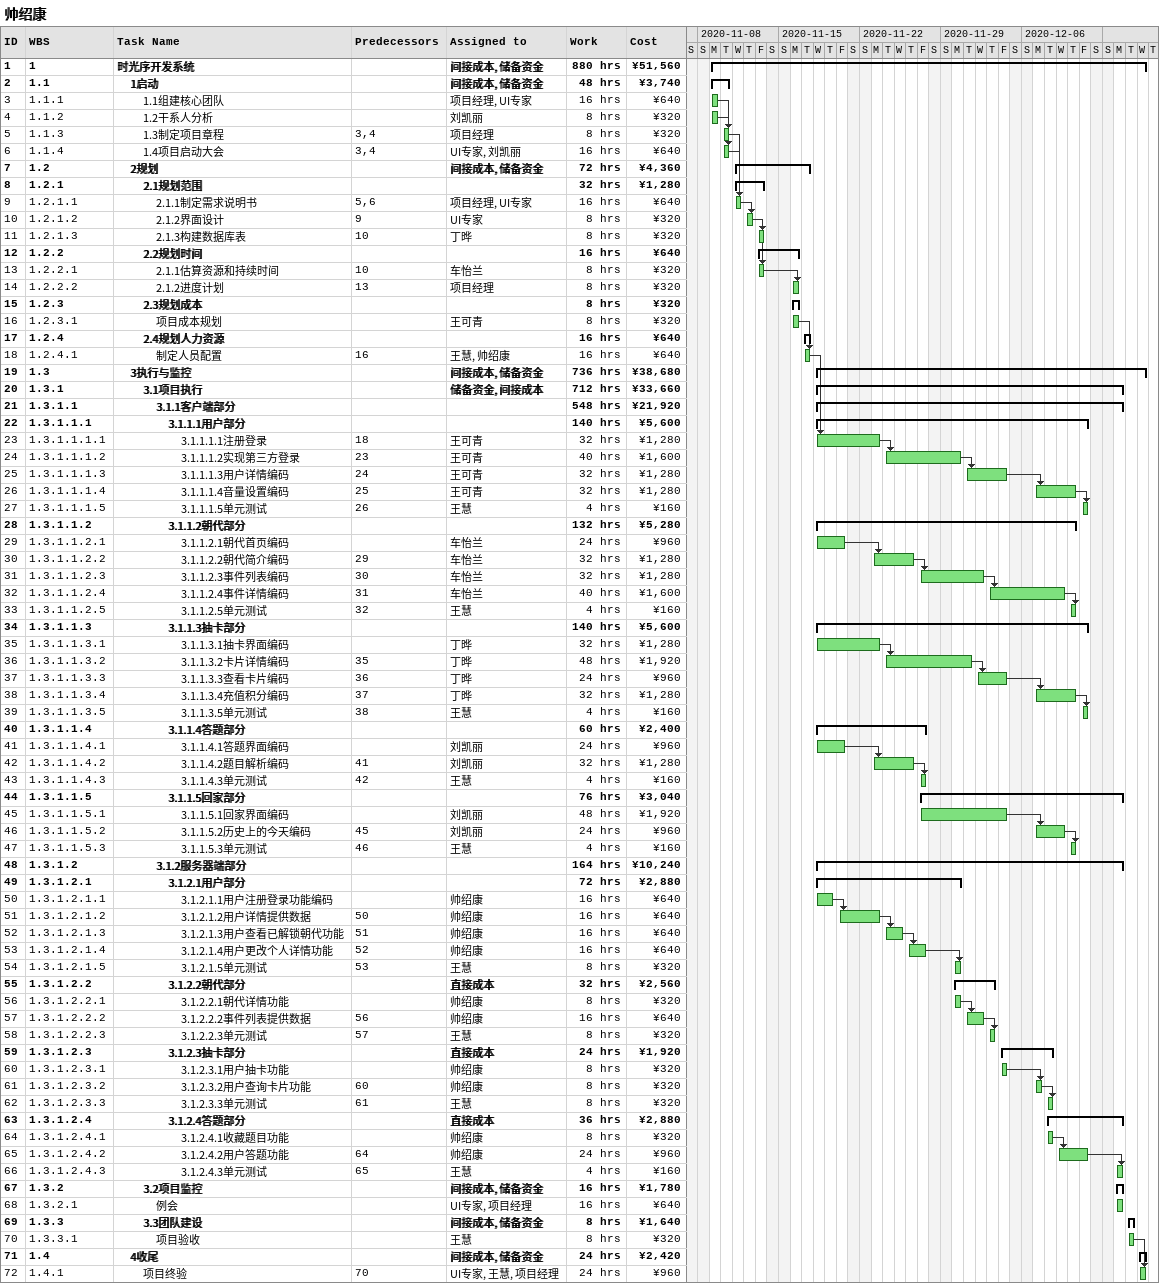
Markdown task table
帅绍康

| ID | WBS | Task | Start | Finish | Predecessors | Resources | Work (h) | Cost (¥) |
|---|---|---|---|---|---|---|---|---|
| 1 | 1 | **时光序开发系统** | 2020-11-09 | 2020-12-16 |  | 间接成本, 储备资金 | 880 | 51560 |
| 2 | 1.1 | **1启动** | 2020-11-09 | 2020-11-10 |  | 间接成本, 储备资金 | 48 | 3740 |
| 3 | 1.1.1 | 1.1组建核心团队 | 2020-11-09 | 2020-11-09 |  | 项目经理, UI专家 | 16 | 640 |
| 4 | 1.1.2 | 1.2干系人分析 | 2020-11-09 | 2020-11-09 |  | 刘凯丽 | 8 | 320 |
| 5 | 1.1.3 | 1.3制定项目章程 | 2020-11-10 | 2020-11-10 | 3, 4 | 项目经理 | 8 | 320 |
| 6 | 1.1.4 | 1.4项目启动大会 | 2020-11-10 | 2020-11-10 | 3, 4 | UI专家, 刘凯丽 | 16 | 640 |
| 7 | 1.2 | **2规划** | 2020-11-11 | 2020-11-17 |  | 间接成本, 储备资金 | 72 | 4360 |
| 8 | 1.2.1 | **2.1规划范围** | 2020-11-11 | 2020-11-13 |  |  | 32 | 1280 |
| 9 | 1.2.1.1 | 2.1.1制定需求说明书 | 2020-11-11 | 2020-11-11 | 5, 6 | 项目经理, UI专家 | 16 | 640 |
| 10 | 1.2.1.2 | 2.1.2界面设计 | 2020-11-12 | 2020-11-12 | 9 | UI专家 | 8 | 320 |
| 11 | 1.2.1.3 | 2.1.3构建数据库表 | 2020-11-13 | 2020-11-13 | 10 | 丁晔 | 8 | 320 |
| 12 | 1.2.2 | **2.2规划时间** | 2020-11-13 | 2020-11-16 |  |  | 16 | 640 |
| 13 | 1.2.2.1 | 2.1.1估算资源和持续时间 | 2020-11-13 | 2020-11-13 | 10 | 车怡兰 | 8 | 320 |
| 14 | 1.2.2.2 | 2.1.2进度计划 | 2020-11-16 | 2020-11-16 | 13 | 项目经理 | 8 | 320 |
| 15 | 1.2.3 | **2.3规划成本** | 2020-11-16 | 2020-11-16 |  |  | 8 | 320 |
| 16 | 1.2.3.1 | 项目成本规划 | 2020-11-16 | 2020-11-16 |  | 王可青 | 8 | 320 |
| 17 | 1.2.4 | **2.4规划人力资源** | 2020-11-17 | 2020-11-17 |  |  | 16 | 640 |
| 18 | 1.2.4.1 | 制定人员配置 | 2020-11-17 | 2020-11-17 | 16 | 王慧, 帅绍康 | 16 | 640 |
| 19 | 1.3 | **3执行与监控** | 2020-11-18 | 2020-12-16 |  | 间接成本, 储备资金 | 736 | 38680 |
| 20 | 1.3.1 | **3.1项目执行** | 2020-11-18 | 2020-12-14 |  | 储备资金, 间接成本 | 712 | 33660 |
| 21 | 1.3.1.1 | **3.1.1客户端部分** | 2020-11-18 | 2020-12-14 |  |  | 548 | 21920 |
| 22 | 1.3.1.1.1 | **3.1.1.1用户部分** | 2020-11-18 | 2020-12-11 |  |  | 140 | 5600 |
| 23 | 1.3.1.1.1.1 | 3.1.1.1.1注册登录 | 2020-11-18 | 2020-11-23 | 18 | 王可青 | 32 | 1280 |
| 24 | 1.3.1.1.1.2 | 3.1.1.1.2实现第三方登录 | 2020-11-24 | 2020-11-30 | 23 | 王可青 | 40 | 1600 |
| 25 | 1.3.1.1.1.3 | 3.1.1.1.3用户详情编码 | 2020-12-01 | 2020-12-04 | 24 | 王可青 | 32 | 1280 |
| 26 | 1.3.1.1.1.4 | 3.1.1.1.4音量设置编码 | 2020-12-07 | 2020-12-10 | 25 | 王可青 | 32 | 1280 |
| 27 | 1.3.1.1.1.5 | 3.1.1.1.5单元测试 | 2020-12-11 | 2020-12-11 | 26 | 王慧 | 4 | 160 |
| 28 | 1.3.1.1.2 | **3.1.1.2朝代部分** | 2020-11-18 | 2020-12-10 |  |  | 132 | 5280 |
| 29 | 1.3.1.1.2.1 | 3.1.1.2.1朝代首页编码 | 2020-11-18 | 2020-11-20 |  | 车怡兰 | 24 | 960 |
| 30 | 1.3.1.1.2.2 | 3.1.1.2.2朝代简介编码 | 2020-11-23 | 2020-11-26 | 29 | 车怡兰 | 32 | 1280 |
| 31 | 1.3.1.1.2.3 | 3.1.1.2.3事件列表编码 | 2020-11-27 | 2020-12-02 | 30 | 车怡兰 | 32 | 1280 |
| 32 | 1.3.1.1.2.4 | 3.1.1.2.4事件详情编码 | 2020-12-03 | 2020-12-09 | 31 | 车怡兰 | 40 | 1600 |
| 33 | 1.3.1.1.2.5 | 3.1.1.2.5单元测试 | 2020-12-10 | 2020-12-10 | 32 | 王慧 | 4 | 160 |
| 34 | 1.3.1.1.3 | **3.1.1.3抽卡部分** | 2020-11-18 | 2020-12-11 |  |  | 140 | 5600 |
| 35 | 1.3.1.1.3.1 | 3.1.1.3.1抽卡界面编码 | 2020-11-18 | 2020-11-23 |  | 丁晔 | 32 | 1280 |
| 36 | 1.3.1.1.3.2 | 3.1.1.3.2卡片详情编码 | 2020-11-24 | 2020-12-01 | 35 | 丁晔 | 48 | 1920 |
| 37 | 1.3.1.1.3.3 | 3.1.1.3.3查看卡片编码 | 2020-12-02 | 2020-12-04 | 36 | 丁晔 | 24 | 960 |
| 38 | 1.3.1.1.3.4 | 3.1.1.3.4充值积分编码 | 2020-12-07 | 2020-12-10 | 37 | 丁晔 | 32 | 1280 |
| 39 | 1.3.1.1.3.5 | 3.1.1.3.5单元测试 | 2020-12-11 | 2020-12-11 | 38 | 王慧 | 4 | 160 |
| 40 | 1.3.1.1.4 | **3.1.1.4答题部分** | 2020-11-18 | 2020-11-27 |  |  | 60 | 2400 |
| 41 | 1.3.1.1.4.1 | 3.1.1.4.1答题界面编码 | 2020-11-18 | 2020-11-20 |  | 刘凯丽 | 24 | 960 |
| 42 | 1.3.1.1.4.2 | 3.1.1.4.2题目解析编码 | 2020-11-23 | 2020-11-26 | 41 | 刘凯丽 | 32 | 1280 |
| 43 | 1.3.1.1.4.3 | 3.1.1.4.3单元测试 | 2020-11-27 | 2020-11-27 | 42 | 王慧 | 4 | 160 |
| 44 | 1.3.1.1.5 | **3.1.1.5回家部分** | 2020-11-27 | 2020-12-14 |  |  | 76 | 3040 |
| 45 | 1.3.1.1.5.1 | 3.1.1.5.1回家界面编码 | 2020-11-27 | 2020-12-04 |  | 刘凯丽 | 48 | 1920 |
| 46 | 1.3.1.1.5.2 | 3.1.1.5.2历史上的今天编码 | 2020-12-07 | 2020-12-09 | 45 | 刘凯丽 | 24 | 960 |
| 47 | 1.3.1.1.5.3 | 3.1.1.5.3单元测试 | 2020-12-10 | 2020-12-10 | 46 | 王慧 | 4 | 160 |
| 48 | 1.3.1.2 | **3.1.2服务器端部分** | 2020-11-18 | 2020-12-14 |  |  | 164 | 10240 |
| 49 | 1.3.1.2.1 | **3.1.2.1用户部分** | 2020-11-18 | 2020-11-30 |  |  | 72 | 2880 |
| 50 | 1.3.1.2.1.1 | 3.1.2.1.1用户注册登录功能编码 | 2020-11-18 | 2020-11-19 |  | 帅绍康 | 16 | 640 |
| 51 | 1.3.1.2.1.2 | 3.1.2.1.2用户详情提供数据 | 2020-11-20 | 2020-11-23 | 50 | 帅绍康 | 16 | 640 |
| 52 | 1.3.1.2.1.3 | 3.1.2.1.3用户查看已解锁朝代功能 | 2020-11-24 | 2020-11-25 | 51 | 帅绍康 | 16 | 640 |
| 53 | 1.3.1.2.1.4 | 3.1.2.1.4用户更改个人详情功能 | 2020-11-26 | 2020-11-27 | 52 | 帅绍康 | 16 | 640 |
| 54 | 1.3.1.2.1.5 | 3.1.2.1.5单元测试 | 2020-11-30 | 2020-11-30 | 53 | 王慧 | 8 | 320 |
| 55 | 1.3.1.2.2 | **3.1.2.2朝代部分** | 2020-11-30 | 2020-12-03 |  | 直接成本 | 32 | 2560 |
| 56 | 1.3.1.2.2.1 | 3.1.2.2.1朝代详情功能 | 2020-11-30 | 2020-11-30 |  | 帅绍康 | 8 | 320 |
| 57 | 1.3.1.2.2.2 | 3.1.2.2.2事件列表提供数据 | 2020-12-01 | 2020-12-02 | 56 | 帅绍康 | 16 | 640 |
| 58 | 1.3.1.2.2.3 | 3.1.2.2.3单元测试 | 2020-12-03 | 2020-12-03 | 57 | 王慧 | 8 | 320 |
| 59 | 1.3.1.2.3 | **3.1.2.3抽卡部分** | 2020-12-04 | 2020-12-08 |  | 直接成本 | 24 | 1920 |
| 60 | 1.3.1.2.3.1 | 3.1.2.3.1用户抽卡功能 | 2020-12-04 | 2020-12-04 |  | 帅绍康 | 8 | 320 |
| 61 | 1.3.1.2.3.2 | 3.1.2.3.2用户查询卡片功能 | 2020-12-07 | 2020-12-07 | 60 | 帅绍康 | 8 | 320 |
| 62 | 1.3.1.2.3.3 | 3.1.2.3.3单元测试 | 2020-12-08 | 2020-12-08 | 61 | 王慧 | 8 | 320 |
| 63 | 1.3.1.2.4 | **3.1.2.4答题部分** | 2020-12-08 | 2020-12-14 |  | 直接成本 | 36 | 2880 |
| 64 | 1.3.1.2.4.1 | 3.1.2.4.1收藏题目功能 | 2020-12-08 | 2020-12-08 |  | 帅绍康 | 8 | 320 |
| 65 | 1.3.1.2.4.2 | 3.1.2.4.2用户答题功能 | 2020-12-09 | 2020-12-11 | 64 | 帅绍康 | 24 | 960 |
| 66 | 1.3.1.2.4.3 | 3.1.2.4.3单元测试 | 2020-12-14 | 2020-12-14 | 65 | 王慧 | 4 | 160 |
| 67 | 1.3.2 | **3.2项目监控** | 2020-12-14 | 2020-12-14 |  | 间接成本, 储备资金 | 16 | 1780 |
| 68 | 1.3.2.1 | 例会 | 2020-12-14 | 2020-12-14 |  | UI专家, 项目经理 | 16 | 640 |
| 69 | 1.3.3 | **3.3团队建设** | 2020-12-15 | 2020-12-15 |  | 间接成本, 储备资金 | 8 | 1640 |
| 70 | 1.3.3.1 | 项目验收 | 2020-12-15 | 2020-12-15 |  | 王慧 | 8 | 320 |
| 71 | 1.4 | **4收尾** | 2020-12-16 | 2020-12-16 |  | 间接成本, 储备资金 | 24 | 2420 |
| 72 | 1.4.1 | 项目终验 | 2020-12-16 | 2020-12-16 | 70 | UI专家, 王慧, 项目经理 | 24 | 960 |
